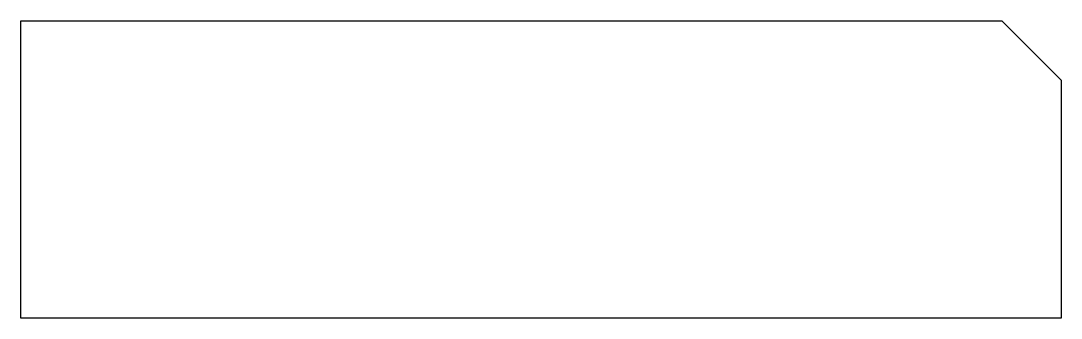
# Model space of a CAD drawing. Extents: x 475.6 to 510.6, y 793.5 to 803.5.
import ezdxf

# ---------------------------------------------------------------- set-up
doc = ezdxf.new("R2010")
doc.units = 0
doc.layers.get('0').update_dxf_attribs({"linetype": 'CONTINUOUS'})

msp = doc.modelspace()

# ---------------------------------------------------------------- linework, layer by layer
for p, q in [((475.619, 803.469), (508.619, 803.469)), ((475.619, 793.469), (475.619, 803.469)), ((508.619, 803.469), (510.619, 801.469)), ((510.619, 801.469), (510.619, 793.469)), ((510.619, 793.469), (475.619, 793.469))]:
    msp.add_line(p, q)

doc.saveas('drawing.dxf')
